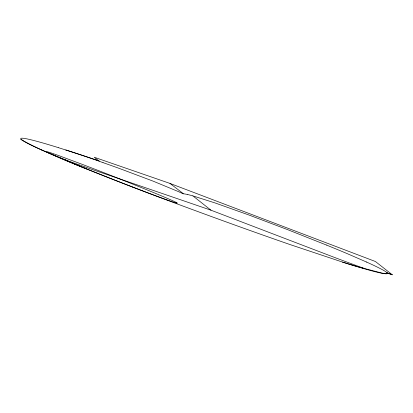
<?xml version="1.0" encoding="UTF-8"?>
<svg xmlns="http://www.w3.org/2000/svg" width="413" height="413" viewBox="0 0 413 413"><rect width="100%" height="100%" fill="white"/><g stroke="black" fill="none" stroke-linecap="round" stroke-linejoin="round"><path stroke-width="0.62" d="M386.971 273.628L387.384 273.163L386.532 272.239M103.007 162.608L99.518 161.385L94.247 157.245L169.965 183.418L375.402 261.506L392.35 274.805L387.157 272.807L387.43 273.427L386.94 273.742L382.082 273.122L361.705 267.779M58.548 147.704L65.904 150.022M349.537 264.305L342.48 262.079M346.719 263.411L343.069 262.265M342.666 262.136L290.561 244.744A156.124 4.089 20.1 0 1 250.015 230.485L240.681 227.145A151.442 3.965 20.1 0 1 202.194 213.165L191.1 209.081A150.951 3.949 20.1 0 1 147.751 192.84A157.942 4.135 20.1 0 1 132.666 187.074M85.228 156.31L87.835 157.177A190.042 4.977 20.1 0 1 98.877 160.884M363.894 268.321L360.518 267.097A33.804 0.883 20.1 0 1 356.708 265.704L351.029 263.608A92.429 2.421 20.1 0 1 344.008 260.995A146.925 3.846 20.1 0 1 334.597 257.469L210.95 210.181L94.928 170.414A158.871 4.161 20.1 0 1 86.456 167.435A103.193 2.7 20.1 0 1 77.448 164.24L72.285 162.397A39.359 1.032 20.1 0 1 67.665 160.729C52.002 154.312 35.977 148.257 21.378 139.615M88.924 157.627L99.228 161.158M387.348 273.076L392.35 274.805M115.96 180.595L106.012 176.681A254.573 6.665 20.1 0 1 86.606 168.948A255.146 6.68 20.1 0 1 62.471 159.041A177.115 4.636 20.1 0 1 49.555 153.388A75.373 1.972 20.1 0 1 46.767 151.716A28.58 0.749 20.1 0 1 48.084 151.999A15.013 0.392 20.1 0 1 59.338 155.82L82.182 164.328A143.388 3.753 20.1 0 1 111.247 175.571A286.896 7.511 20.1 0 1 136.858 185.757A298.114 7.806 20.1 0 1 146.63 189.717A261.94 6.856 20.1 0 1 163.187 196.593A173.904 4.553 20.1 0 1 175.257 201.926L177.28 203.124L175.644 202.809A15.41 0.403 20.1 0 1 162.934 198.446A42.245 1.105 20.1 0 1 142.036 190.661A136.285 3.567 20.1 0 1 115.96 180.595A276.576 7.238 20.1 0 1 86.591 168.943M326.415 245.038L287.18 229.478L249.292 215.137L215.338 203.036L192.876 195.881L210.95 210.181M65.987 160.518L41.481 149.934M67.009 160.703L64.382 159.532M366.61 262.069L347.183 253.623A284.221 7.439 20.1 0 0 326.451 245.048M169.965 183.418L183.568 193.836A249.504 6.531 20.1 0 1 187.641 194.523M21.553 139.764L21.295 139.548M21.45 139.682L21.011 139.284M21.306 139.563L20.955 139.222M20.96 139.233L20.686 138.52L21.414 138.221A414.172 10.841 20.1 0 1 27.877 139.078L32.137 140.074A350.813 9.184 20.1 0 1 36.731 141.272L39.653 142.072A293.431 7.682 20.1 0 1 58.486 147.678M86.637 168.958A263.349 6.892 20.1 0 1 65.941 160.502M132.635 187.063A162.799 4.259 20.1 0 1 115.996 180.605M366.512 262.033A406.299 10.635 20.1 0 1 386.485 272.224M187.709 194.549A177.249 4.641 20.1 0 1 192.85 195.87M183.212 193.816A202.318 5.297 20.1 0 0 177.993 191.425L153.161 181.162L119.28 168.421A52.466 1.373 20.1 0 0 103.028 162.619M66.003 150.058A136.166 3.562 20.1 0 1 88.821 157.585M65.935 150.033A225.462 5.901 20.1 0 1 85.202 156.3M41.574 149.971A406.299 10.635 20.1 0 1 21.6 139.785M349.599 264.325A293.431 7.682 20.1 0 0 368.391 269.916L371.349 270.737A350.813 9.184 20.1 0 0 375.944 271.93L380.192 272.921A414.172 10.841 20.1 0 0 386.64 273.773M86.147 168.772A178.917 4.682 20.1 0 1 67.092 160.734M361.638 267.758A185.468 4.853 20.1 0 1 346.817 263.453"/></g></svg>
